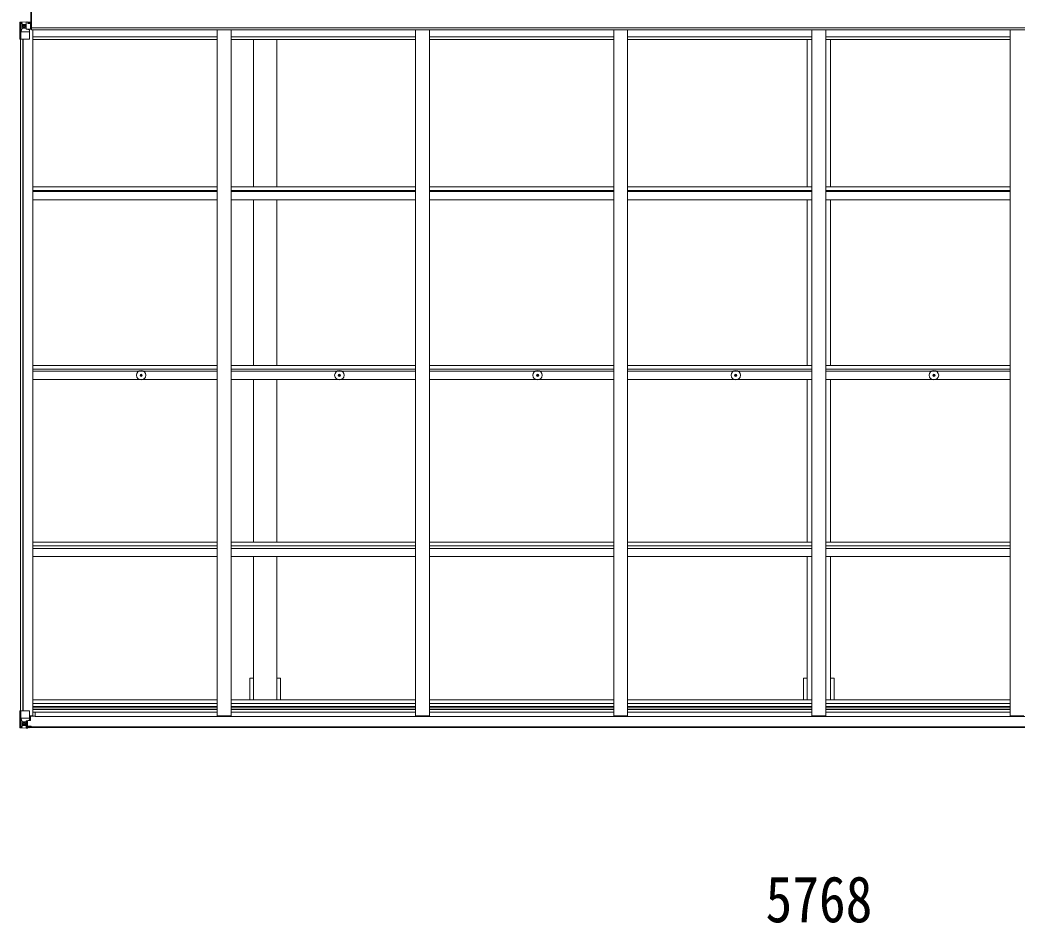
# Model space of a CAD drawing. Units: millimetres at full size, sheet at 1:35; details may follow other scales. Extents: x -9783 to 9892, y -6828 to 6752.
# Drawn here: x 1728 to 5330, y 291 to 3553 of the extents above; entities that cross this region are included whole.
import ezdxf
from ezdxf.enums import TextEntityAlignment as Align

# ---------------------------------------------------------------- set-up
doc = ezdxf.new("R2010")
doc.units = ezdxf.units.MM
doc.header["$LTSCALE"] = 35
for name, color, linetype, lineweight in [('0-1_本体', 4, 'Continuous', 9), ('0-2_部品', 7, 'Continuous', 9), ('0-3_ELV2', 3, 'Continuous', 9), ('0-A_寸法', 6, 'Continuous', 9)]:
    doc.layers.add(name, color=color, linetype=linetype, lineweight=lineweight)
doc.styles.add('ＭＳ ゴシック', font='')
doc.styles.get('ＭＳ ゴシック').set_extended_font_data('MS Gothic')

msp = doc.modelspace()

# ---------------------------------------------------------------- linework, layer by layer
at = {"layer": '0-1_本体'}
for p, q in [((1756.55, 3544.9), (1767.05, 3544.9)), ((1766.01, 3519.46), (1769.55, 3519.46)), ((7458.55, 3524.46), (1769.55, 3524.74)), ((1769.55, 3521.42), (1769.55, 3517.77)), ((7458.55, 3517.77), (1769.55, 3517.77)), ((1775.05, 3517.77), (1775.05, 1039.16)), ((2441.05, 3517.77), (2441.05, 1039.57)), ((2491.05, 3517.77), (2491.05, 1039.57)), ((3157.05, 3517.77), (3157.05, 1039.57)), ((3207.05, 3517.77), (3207.05, 1039.57)), ((3873.05, 3517.77), (3873.05, 1039.57)), ((3923.05, 3517.77), (3923.05, 1039.57)), ((4589.05, 3517.77), (4589.05, 1039.57)), ((4639.05, 3517.77), (4639.05, 1039.57)), ((5305.05, 3517.77), (5305.05, 1039.57)), ((1730.05, 3483.11), (1730.05, 1058.24)), ((1739.05, 3483.11), (1739.05, 1058.24)), ((1739.75, 3483.11), (1739.75, 1058.24)), ((1775.05, 3491.35), (2441.05, 3491.35)), ((1775.05, 3482.22), (2441.05, 3482.22)), ((2491.05, 3491.35), (3157.05, 3491.35)), ((2491.05, 3482.22), (3157.05, 3482.22)), ((2571.55, 3482.22), (2571.55, 2950.18)), ((2656.55, 3482.22), (2656.55, 2950.18)), ((3207.05, 3491.35), (3873.05, 3491.35)), ((3207.05, 3482.22), (3873.05, 3482.22)), ((3923.05, 3491.35), (4589.05, 3491.35)), ((3923.05, 3482.22), (4589.05, 3482.22)), ((4571.55, 3482.22), (4571.55, 2950.18)), ((4639.05, 3491.35), (5305.05, 3491.35)), ((4639.05, 3482.22), (5305.05, 3482.22)), ((4656.55, 3482.22), (4656.55, 2950.18)), ((1775.05, 2950.18), (2441.05, 2950.18)), ((1775.05, 2937.15), (2441.05, 2937.15)), ((1775.05, 2933.29), (2441.05, 2933.29)), ((2491.05, 2950.18), (3157.05, 2950.18)), ((2491.05, 2937.15), (3157.05, 2937.15)), ((2491.05, 2933.29), (3157.05, 2933.29)), ((3207.05, 2950.18), (3873.05, 2950.18)), ((3207.05, 2937.15), (3873.05, 2937.15)), ((3207.05, 2933.29), (3873.05, 2933.29)), ((3923.05, 2950.18), (4589.05, 2950.18)), ((3923.05, 2937.15), (4589.05, 2937.15)), ((3923.05, 2933.29), (4589.05, 2933.29)), ((4639.05, 2950.18), (5305.05, 2950.18)), ((4639.05, 2937.15), (5305.05, 2937.15)), ((4639.05, 2933.29), (5305.05, 2933.29)), ((1775.05, 2903.49), (2441.05, 2903.49)), ((2491.05, 2903.49), (3157.05, 2903.49)), ((2571.55, 2903.49), (2571.55, 2304.41)), ((2656.55, 2903.49), (2656.55, 2304.41)), ((3207.05, 2903.49), (3873.05, 2903.49)), ((3923.05, 2903.49), (4589.05, 2903.49)), ((4571.55, 2903.49), (4571.55, 2304.41)), ((4639.05, 2903.49), (5305.05, 2903.49)), ((4656.55, 2903.49), (4656.55, 2304.41)), ((1775.05, 2304.41), (2441.05, 2304.41)), ((1775.05, 2291.44), (2441.05, 2291.44)), ((1775.05, 2284.33), (2441.05, 2284.33)), ((2491.05, 2304.41), (3157.05, 2304.41)), ((2491.05, 2291.44), (3157.05, 2291.44)), ((2491.05, 2284.33), (3157.05, 2284.33)), ((3207.05, 2304.41), (3873.05, 2304.41)), ((3207.05, 2291.44), (3873.05, 2291.44)), ((3207.05, 2284.33), (3873.05, 2284.33)), ((3923.05, 2304.41), (4589.05, 2304.41)), ((3923.05, 2291.44), (4589.05, 2291.44)), ((3923.05, 2284.33), (4589.05, 2284.33)), ((4639.05, 2304.41), (5305.05, 2304.41)), ((4639.05, 2291.44), (5305.05, 2291.44)), ((4639.05, 2284.33), (5305.05, 2284.33)), ((1775.05, 2254.89), (2441.05, 2254.89)), ((2491.05, 2254.89), (3157.05, 2254.89)), ((2571.55, 2254.89), (2571.55, 1666.91)), ((2656.55, 2254.89), (2656.55, 1666.91)), ((3207.05, 2254.89), (3873.05, 2254.89)), ((3923.05, 2254.89), (4589.05, 2254.89)), ((4571.55, 2254.89), (4571.55, 1666.91)), ((4639.05, 2254.89), (5305.05, 2254.89)), ((4656.55, 2254.89), (4656.55, 1666.91)), ((1775.05, 1666.91), (2441.05, 1666.91)), ((2491.05, 1666.91), (3157.05, 1666.91)), ((3207.05, 1666.91), (3873.05, 1666.91)), ((3923.05, 1666.91), (4589.05, 1666.91)), ((4639.05, 1666.91), (5305.05, 1666.91)), ((1775.05, 1654.05), (2441.05, 1654.05)), ((1775.05, 1643.94), (2441.05, 1643.94)), ((2491.05, 1654.05), (3157.05, 1654.05)), ((2491.05, 1643.94), (3157.05, 1643.94)), ((3207.05, 1654.05), (3873.05, 1654.05)), ((3207.05, 1643.94), (3873.05, 1643.94)), ((3923.05, 1654.05), (4589.05, 1654.05)), ((3923.05, 1643.94), (4589.05, 1643.94)), ((4639.05, 1654.05), (5305.05, 1654.05)), ((4639.05, 1643.94), (5305.05, 1643.94)), ((1775.05, 1614.98), (2441.05, 1614.98)), ((2491.05, 1614.98), (3157.05, 1614.98)), ((2571.55, 1614.98), (2571.55, 1096.97)), ((2656.55, 1614.98), (2656.55, 1096.97)), ((3207.05, 1614.98), (3873.05, 1614.98)), ((3923.05, 1614.98), (4589.05, 1614.98)), ((4571.55, 1614.98), (4571.55, 1096.97)), ((4639.05, 1614.98), (5305.05, 1614.98)), ((4656.55, 1614.98), (4656.55, 1096.97)), ((2669.05, 1175.97), (2656.55, 1175.97)), ((2669.05, 1175.97), (2669.05, 1096.97)), ((4669.05, 1175.97), (4656.55, 1175.97)), ((4669.05, 1175.97), (4669.05, 1096.97)), ((1775.05, 1096.97), (2441.05, 1096.97)), ((1775.05, 1084.15), (2441.05, 1084.15)), ((2491.05, 1096.97), (3157.05, 1096.97)), ((2491.05, 1084.15), (3157.05, 1084.15)), ((3207.05, 1096.97), (3873.05, 1096.97)), ((3207.05, 1084.15), (3873.05, 1084.15)), ((3923.05, 1096.97), (4589.05, 1096.97)), ((3923.05, 1084.15), (4589.05, 1084.15)), ((4639.05, 1096.97), (5305.05, 1096.97)), ((4639.05, 1084.15), (5305.05, 1084.15)), ((1775.05, 1072.8), (2441.05, 1072.8)), ((1775.05, 1069.02), (2441.05, 1069.02)), ((1775.05, 1061.95), (2441.05, 1061.95)), ((1775.05, 1052.58), (2441.05, 1052.58)), ((1782.55, 1052.58), (1782.55, 1037.51)), ((2491.05, 1072.8), (3157.05, 1072.8)), ((2491.05, 1069.02), (3157.05, 1069.02)), ((2491.05, 1061.95), (3157.05, 1061.95)), ((2491.05, 1052.58), (3157.05, 1052.58)), ((3207.05, 1072.8), (3873.05, 1072.8)), ((3207.05, 1069.02), (3873.05, 1069.02)), ((3207.05, 1061.95), (3873.05, 1061.95)), ((3207.05, 1052.58), (3873.05, 1052.58)), ((3923.05, 1072.8), (4589.05, 1072.8)), ((3923.05, 1069.02), (4589.05, 1069.02)), ((3923.05, 1061.95), (4589.05, 1061.95)), ((3923.05, 1052.58), (4589.05, 1052.58)), ((4639.05, 1072.8), (5305.05, 1072.8)), ((4639.05, 1069.02), (5305.05, 1069.02)), ((4639.05, 1061.95), (5305.05, 1061.95)), ((4639.05, 1052.58), (5305.05, 1052.58)), ((1762.05, 1039.16), (1775.05, 1039.16)), ((1782.55, 1037.51), (7445.55, 1037.51)), ((2441.05, 1039.57), (2491.05, 1039.57)), ((3157.05, 1039.57), (3207.05, 1039.57)), ((3873.05, 1039.57), (3923.05, 1039.57)), ((4589.05, 1039.57), (4639.05, 1039.57)), ((5305.05, 1039.57), (5355.05, 1039.57)), ((1751.55, 999.3), (7476.55, 999.3)), ((1751.55, 997.24), (7476.55, 997.24))]:
    msp.add_line(p, q, dxfattribs=at)
for points in [[(2571.55, 1175.97), (2559.05, 1175.97), (2559.05, 1096.97)], [(4571.55, 1175.97), (4559.05, 1175.97), (4559.05, 1096.97)]]:
    msp.add_lwpolyline(points, dxfattribs=at)
at = {"layer": '0-2_部品'}
for p, q in [((2163.69, 2270.11), (2164.79, 2270.13)), ((2164.79, 2270.13), (2165.31, 2270.23)), ((2165.41, 2270.74), (2165.31, 2270.23)), ((2165.43, 2271.85), (2165.41, 2270.74)), ((2166.43, 2271.85), (2166.45, 2270.74)), ((2166.45, 2270.74), (2166.55, 2270.23)), ((2167.07, 2270.13), (2166.55, 2270.23)), ((2168.18, 2270.11), (2167.07, 2270.13)), ((2879.69, 2270.11), (2880.79, 2270.13)), ((2880.79, 2270.13), (2881.31, 2270.23)), ((2881.41, 2270.74), (2881.31, 2270.23)), ((2881.43, 2271.85), (2881.41, 2270.74)), ((2882.43, 2271.85), (2882.45, 2270.74)), ((2882.45, 2270.74), (2882.55, 2270.23)), ((2883.07, 2270.13), (2882.55, 2270.23)), ((2884.18, 2270.11), (2883.07, 2270.13)), ((3595.69, 2270.11), (3596.79, 2270.13)), ((3596.79, 2270.13), (3597.31, 2270.23)), ((3597.41, 2270.74), (3597.31, 2270.23)), ((3597.43, 2271.85), (3597.41, 2270.74)), ((3598.43, 2271.85), (3598.45, 2270.74)), ((3598.45, 2270.74), (3598.55, 2270.23)), ((3599.07, 2270.13), (3598.55, 2270.23)), ((3600.18, 2270.11), (3599.07, 2270.13)), ((4311.69, 2270.11), (4312.79, 2270.13)), ((4312.79, 2270.13), (4313.31, 2270.23)), ((4313.41, 2270.74), (4313.31, 2270.23)), ((4313.43, 2271.85), (4313.41, 2270.74)), ((4314.43, 2271.85), (4314.45, 2270.74)), ((4314.45, 2270.74), (4314.55, 2270.23)), ((4315.07, 2270.13), (4314.55, 2270.23)), ((4316.18, 2270.11), (4315.07, 2270.13)), ((5027.69, 2270.11), (5028.79, 2270.13)), ((5028.79, 2270.13), (5029.31, 2270.23)), ((5029.41, 2270.74), (5029.31, 2270.23)), ((5029.43, 2271.85), (5029.41, 2270.74)), ((5030.43, 2271.85), (5030.45, 2270.74)), ((5030.45, 2270.74), (5030.55, 2270.23)), ((5031.07, 2270.13), (5030.55, 2270.23)), ((5032.18, 2270.11), (5031.07, 2270.13)), ((2163.69, 2269.11), (2164.79, 2269.09)), ((2164.79, 2269.09), (2165.31, 2268.99)), ((2165.41, 2268.47), (2165.31, 2268.99)), ((2165.43, 2267.36), (2165.41, 2268.47)), ((2166.43, 2267.36), (2166.45, 2268.47)), ((2166.45, 2268.47), (2166.55, 2268.99)), ((2167.07, 2269.09), (2166.55, 2268.99)), ((2168.18, 2269.11), (2167.07, 2269.09)), ((2879.69, 2269.11), (2880.79, 2269.09)), ((2880.79, 2269.09), (2881.31, 2268.99)), ((2881.41, 2268.47), (2881.31, 2268.99)), ((2881.43, 2267.36), (2881.41, 2268.47)), ((2882.43, 2267.36), (2882.45, 2268.47)), ((2882.45, 2268.47), (2882.55, 2268.99)), ((2883.07, 2269.09), (2882.55, 2268.99)), ((2884.18, 2269.11), (2883.07, 2269.09)), ((3595.69, 2269.11), (3596.79, 2269.09)), ((3596.79, 2269.09), (3597.31, 2268.99)), ((3597.41, 2268.47), (3597.31, 2268.99)), ((3597.43, 2267.36), (3597.41, 2268.47)), ((3598.43, 2267.36), (3598.45, 2268.47)), ((3598.45, 2268.47), (3598.55, 2268.99)), ((3599.07, 2269.09), (3598.55, 2268.99)), ((3600.18, 2269.11), (3599.07, 2269.09)), ((4311.69, 2269.11), (4312.79, 2269.09)), ((4312.79, 2269.09), (4313.31, 2268.99)), ((4313.41, 2268.47), (4313.31, 2268.99)), ((4313.43, 2267.36), (4313.41, 2268.47)), ((4314.43, 2267.36), (4314.45, 2268.47)), ((4314.45, 2268.47), (4314.55, 2268.99)), ((4315.07, 2269.09), (4314.55, 2268.99)), ((4316.18, 2269.11), (4315.07, 2269.09)), ((5027.69, 2269.11), (5028.79, 2269.09)), ((5028.79, 2269.09), (5029.31, 2268.99)), ((5029.41, 2268.47), (5029.31, 2268.99)), ((5029.43, 2267.36), (5029.41, 2268.47)), ((5030.43, 2267.36), (5030.45, 2268.47)), ((5030.45, 2268.47), (5030.55, 2268.99)), ((5031.07, 2269.09), (5030.55, 2268.99)), ((5032.18, 2269.11), (5031.07, 2269.09)), ((1730.89, 1058.01), (1761.05, 1058.01)), ((1730.89, 1058.01), (1730.89, 997.42)), ((1762.05, 1057.01), (1762.05, 1023.91)), ((1731.44, 1031.13), (1738.05, 1031.34)), ((1731.44, 1031.13), (1735.58, 1019.04)), ((1738.05, 1017.81), (1735.72, 1017.78)), ((1735.72, 1017.78), (1735.72, 1004.31)), ((1738.05, 1031.34), (1762.05, 1031.34)), ((1738.05, 1017.81), (1750.05, 1017.81)), ((1738.05, 1017.81), (1738.05, 1017.81)), ((1743.53, 1011.45), (1743.53, 1012.41)), ((1750.05, 1021.11), (1750.05, 995.01)), ((1751.55, 1017.81), (1750.05, 1017.81)), ((1761.22, 1023.65), (1750.87, 1022)), ((1750.87, 1021.36), (1761.22, 1023.02)), ((1750.87, 1022), (1750.87, 1021.36)), ((1755.55, 1014.21), (1751.55, 1014.21)), ((1755.55, 1022.11), (1755.55, 1002.14)), ((1761.22, 1023.02), (1761.22, 1023.65)), ((1761.5, 1023.1), (1765.55, 1023.13)), ((1782.55, 1038.32), (1762.05, 1038.32)), ((1766.55, 1035.01), (1762.05, 1035.01)), ((1765.55, 1024.87), (1766.55, 1024.86)), ((1766.55, 1023.14), (1765.55, 1023.13)), ((1766.55, 1038.32), (1766.55, 1023.14)), ((1728.05, 997.3), (1728.05, 997.34)), ((1728.99, 996.34), (1728.99, 996.3)), ((1728.99, 996.3), (1728.99, 996.3)), ((1737.96, 995.91), (1730.03, 996.39)), ((1730.89, 997.36), (1730.89, 997.42)), ((1734.86, 1000.8), (1732.13, 997.13)), ((1735.72, 1004.31), (1738.05, 1004.25)), ((1738.05, 1004.25), (1750.05, 1004.25)), ((1750.05, 995.12), (1738.05, 995.91)), ((1749.05, 1004.25), (1750.05, 1004.25)), ((1751.55, 1004.25), (1750.05, 1004.25)), ((1751.55, 1000.72), (1750.05, 1000.72)), ((1750.05, 995.89), (1756.55, 995.5)), ((1756.55, 994.61), (1750.05, 995.01)), ((1755.55, 1006.01), (1751.55, 1006.01)), ((1752.05, 1001.08), (1751.55, 1001.08)), ((1756.55, 996.42), (1751.55, 996.51)), ((1751.66, 1002.38), (1755.55, 1002.38)), ((1752.04, 1002.17), (1752.04, 1002)), ((1752.04, 1002), (1752.05, 1002)), ((1762.05, 1001.92), (1752.05, 1002)), ((1752.05, 1000.05), (1752.05, 1002)), ((1760.05, 1000.08), (1752.05, 1000.08)), ((1760.05, 1000.05), (1752.05, 1000.05)), ((1756.55, 996.42), (1756.55, 997.24)), ((1756.55, 996.01), (1756.55, 996.42)), ((1756.55, 996.01), (1756.55, 995.5)), ((1756.55, 995.5), (1756.55, 994.61)), ((1761.55, 996.81), (1761.55, 997.24)), ((1761.85, 996.81), (1761.55, 996.81)), ((1761.85, 996.81), (1763.54, 997.24)), ((1762.05, 1001.92), (1762.05, 1000.31)), ((1762.05, 1000.31), (1767.05, 1000.31)), ((1767.05, 999.3), (1767.05, 1000.31)), ((1767.05, 1000.31), (1768.05, 1000.31)), ((1768.05, 1001.99), (1768.05, 1001.88)), ((1768.05, 1000.31), (1768.05, 1001.88)), ((1768.05, 1000.31), (1768.05, 999.3))]:
    msp.add_line(p, q, dxfattribs=at)
for points in [[(1728.05, 997.34), (1728.05, 1058.01), (1730.89, 1058.01)], [(1741.61, 1010.49), (1740.65, 1010.49), (1740.65, 1009.53), (1741.61, 1009.53)], [(1743.53, 1012.41), (1742.57, 1012.41), (1742.57, 1011.45)], [(1742.57, 1008.57), (1742.57, 1007.61), (1743.53, 1007.61), (1743.53, 1008.57)], [(1744.49, 1009.53), (1745.45, 1009.53), (1745.45, 1010.49), (1744.49, 1010.49)], [(1756.55, 996.01), (1751.55, 996.01), (1751.55, 1021.47)], [(1765.55, 1023.13), (1765.55, 1024.87), (1762.05, 1024.88)], [(1728.99, 996.3), (1738.05, 995.74), (1750.05, 995.01)], [(1767.05, 1002.04), (1752.05, 1002.17), (1752.04, 1002.17)], [(1752.05, 1001.08), (1760.05, 1001.08), (1760.05, 999.3)], [(1762.05, 1001.92), (1762.05, 1001.93), (1768.05, 1001.88)]]:
    msp.add_lwpolyline(points, dxfattribs=at)
for centre, radius in [((2165.93, 2269.61), 17), ((2165.93, 2269.61), 4), ((2881.93, 2269.61), 17), ((2881.93, 2269.61), 4), ((3597.93, 2269.61), 17), ((3597.93, 2269.61), 4), ((4313.93, 2269.61), 17), ((4313.93, 2269.61), 4), ((5029.93, 2269.61), 17), ((5029.93, 2269.61), 4), ((1743.05, 1010.01), 5.3)]:
    msp.add_circle(centre, radius, dxfattribs=at)
for centre, radius, start, end in [((2165.93, 2269.61), 2.3, 167.44414, 192.55586), ((2165.93, 2269.61), 2.3, 77.44414, 102.55586), ((2165.93, 2269.61), 2.3, 347.44414, 12.55586), ((2881.93, 2269.61), 2.3, 167.44414, 192.55586), ((2881.93, 2269.61), 2.3, 77.44414, 102.55586), ((2881.93, 2269.61), 2.3, 347.44414, 12.55586), ((3597.93, 2269.61), 2.3, 167.44414, 192.55586), ((3597.93, 2269.61), 2.3, 77.44414, 102.55586), ((3597.93, 2269.61), 2.3, 347.44414, 12.55586), ((4313.93, 2269.61), 2.3, 167.44414, 192.55586), ((4313.93, 2269.61), 2.3, 77.44414, 102.55586), ((4313.93, 2269.61), 2.3, 347.44414, 12.55586), ((5029.93, 2269.61), 2.3, 167.44414, 192.55586), ((5029.93, 2269.61), 2.3, 77.44414, 102.55586), ((5029.93, 2269.61), 2.3, 347.44414, 12.55586), ((2165.93, 2269.61), 2.3, 257.44414, 282.55586), ((2881.93, 2269.61), 2.3, 257.44414, 282.55586), ((3597.93, 2269.61), 2.3, 257.44414, 282.55586), ((4313.93, 2269.61), 2.3, 257.44414, 282.55586), ((5029.93, 2269.61), 2.3, 257.44414, 282.55586), ((1761.05, 1057.01), 1, 0, 90), ((1741.61, 1011.45), 0.96, 270, 0), ((1741.61, 1008.57), 0.96, 0, 90), ((1744.49, 1011.45), 0.96, 180, 270), ((1744.49, 1008.57), 0.96, 90, 180), ((1750.98, 1021.07), 0.937, 96.73234, 177.67791), ((1750.98, 1020.43), 0.937, 96.73234, 177.67791), ((1761.11, 1024.58), 0.937, 276.73234, 357.67791), ((1761.11, 1023.95), 0.937, 276.73234, 357.67791), ((1729.05, 997.34), 0.999, 180.04917, 266.5576), ((1729.05, 997.3), 0.999, 180.04917, 266.5576), ((1729.05, 997.3), 1, 179.99921, 266.49983), ((1730.2, 983.69), 12.7, 84.89689, 90.75534), ((1732.17, 997.3), 1.28, 177.54105, 228.82169), ((1752.06, 1002.68), 0.513, 178.95293, 268.11972), ((1752.05, 1002.5), 0.5, 179.95536, 269.47105), ((1752.05, 999.58), 0.5, 89.99891, 179.99891), ((1752.05, 999.55), 0.5, 90.00309, 180.00198), ((1767.19, 994.35), 7.69, 83.56574, 91.03001)]:
    msp.add_arc(centre, radius, start, end, dxfattribs=at)
for centre, major_axis, ratio, start_param, end_param in [((1732.16, 1028.78), (0.85, -2.32), 0.403757, 3.0087805, 3.9744392), ((1734.31, 1017.76), (0, -3), 0.468246, 1.5772882, 2.0127935), ((1730.99, 996.22), (2, -0.12), 0.060933, 2.0712557, 3.1453404), ((1929.99, 983.99), (201, -12.36), 0.060933, 3.1453404, 3.145839), ((1731.18, 999.32), (-0.02, -3), 0.466854, 0.125683, 0.7596956), ((1732.85, 1004.39), (0.03, -5), 0.573921, 0.7672717, 1.551125), ((1656.3, 1004.25), (81.75, 0), 0.061163, 6.2824128, 6.2831853)]:
    msp.add_ellipse(centre, major_axis=major_axis, ratio=ratio, start_param=start_param, end_param=end_param, dxfattribs=at)
at = {"layer": '0-3_ELV2'}
for p, q in [((1728.05, 3543.82), (1728.05, 3483.11)), ((1728.99, 3544.77), (1728.99, 3544.82)), ((1737.96, 3545.2), (1730.03, 3544.73)), ((1730.89, 3543.76), (1730.89, 3543.69)), ((1730.89, 3483.11), (1730.89, 3543.69)), ((1734.86, 3540.32), (1732.13, 3543.98)), ((1735.72, 3536.81), (1738.05, 3536.87)), ((1735.72, 3523.34), (1735.72, 3536.81)), ((1750.05, 3545.99), (1738.05, 3545.21)), ((1738.05, 3536.86), (1750.05, 3536.86)), ((1750.05, 3519.32), (1750.05, 3546.11)), ((1756.55, 3546.5), (1756.55, 3540.56)), ((1765.55, 3541.13), (1756.55, 3541.19)), ((1766.55, 3520.26), (1766.55, 3540.42)), ((1731.44, 3509.99), (1735.58, 3522.07)), ((1731.44, 3509.99), (1738.05, 3509.77)), ((1738.05, 3523.31), (1735.72, 3523.34)), ((1738.05, 3523.31), (1738.05, 3523.31)), ((1750.05, 3523.31), (1738.05, 3523.31)), ((1738.05, 3509.77), (1762.05, 3509.77)), ((1742.57, 3529.67), (1742.57, 3528.71)), ((1750.05, 3519.32), (1756.55, 3519.32)), ((1750.87, 3519.12), (1750.87, 3519.32)), ((1761.22, 3517.46), (1750.87, 3519.12)), ((1753.57, 3519.32), (1761.22, 3518.1)), ((1756.55, 3519.32), (1765.55, 3519.35)), ((1761.22, 3518.1), (1761.22, 3517.46)), ((1762.05, 3484.11), (1762.05, 3517.2)), ((1728.05, 3483.11), (1761.05, 3483.11))]:
    msp.add_line(p, q, dxfattribs=at)
msp.add_lwpolyline([(1768.55, 3521.43), (1768.55, 3584.43), (1767.05, 3584.43), (1767.05, 3521.43)], close=True, dxfattribs=at)
for points in [[(1768.55, 3521.43), (1769.55, 3521.43), (1769.55, 3584.43), (1768.55, 3584.43)], [(1728.99, 3544.82), (1738.05, 3545.37), (1756.55, 3546.5)], [(1741.61, 3531.59), (1740.65, 3531.59), (1740.65, 3530.63), (1741.61, 3530.63)], [(1743.53, 3532.55), (1743.53, 3533.51), (1742.57, 3533.51), (1742.57, 3532.55)], [(1744.49, 3530.63), (1745.45, 3530.63), (1745.45, 3531.59), (1744.49, 3531.59)], [(1766.55, 3540.42), (1766.54, 3540.52), (1756.55, 3540.56)], [(1742.57, 3528.71), (1743.53, 3528.71), (1743.53, 3529.67)]]:
    msp.add_lwpolyline(points, dxfattribs=at)
msp.add_circle((1743.05, 3531.11), 5.3, dxfattribs=at)
for centre, radius, start, end in [((1729.05, 3543.82), 1, 93.50017, 180.00079), ((1729.05, 3543.81), 0.999, 93.4424, 179.95083), ((1729.05, 3543.78), 0.999, 93.4424, 179.95083), ((1730.2, 3557.43), 12.7, 269.24466, 275.10311), ((1732.17, 3543.81), 1.28, 131.17831, 182.45895), ((1741.61, 3532.55), 0.96, 270, 0), ((1741.61, 3529.67), 0.96, 0, 90), ((1744.49, 3532.55), 0.96, 180, 270), ((1744.49, 3529.67), 0.96, 90, 180), ((1750.98, 3520.05), 0.937, 230.93398, 263.26766), ((1761.11, 3517.17), 0.937, 2.32209, 83.26766), ((1761.11, 3516.53), 0.937, 2.32209, 83.26766), ((1761.05, 3484.11), 1, 270, 0)]:
    msp.add_arc(centre, radius, start, end, dxfattribs=at)
for centre, major_axis, ratio, start_param, end_param in [((1929.99, 3557.13), (201, 12.36), 0.060933, 3.1373463, 3.1378449), ((1730.99, 3544.9), (2, 0.12), 0.060933, 3.1378449, 4.2119296), ((1731.18, 3541.8), (-0.02, 3), 0.466854, 5.5234897, 6.1575023), ((1732.85, 3536.73), (0.03, 5), 0.573921, 4.7320603, 5.5159136), ((1656.3, 3536.86), (81.75, 0), 0.061163, 0, 0.0007725), ((1765.55, 3540.42), (1, -0.012), 0.707053, 0.1587743, 1.5795216), ((1732.16, 3512.34), (0.85, 2.32), 0.403757, 2.3087461, 3.2744049), ((1734.31, 3523.36), (0, 3), 0.468246, 4.2703918, 4.7058971), ((1765.55, 3520.26), (1, 0.021), 0.906239, 4.6936843, 6.2644806)]:
    msp.add_ellipse(centre, major_axis=major_axis, ratio=ratio, start_param=start_param, end_param=end_param, dxfattribs=at)

# ---------------------------------------------------------------- texts
at = {"layer": '0-A_寸法', "color": 7, "style": 'ＭＳ ゴシック', "width": 0.85}
msp.add_text('5768', height=166.8, dxfattribs=at).set_placement((4421.55, 243.84), align=Align.BOTTOM_LEFT)

doc.saveas('drawing.dxf')
